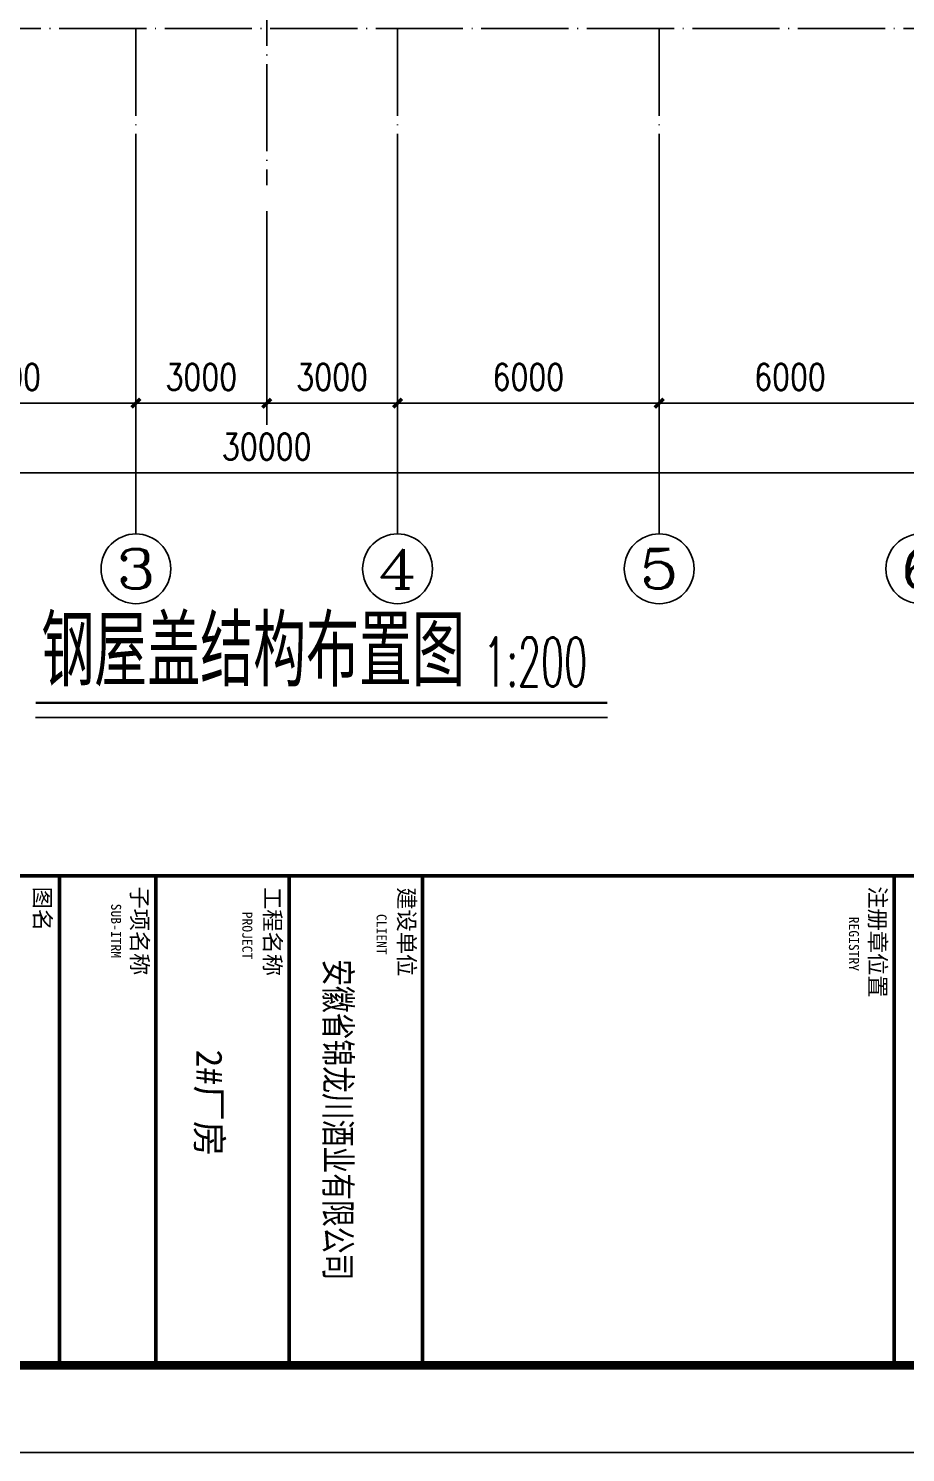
# Model space of a CAD drawing. Extents: x 31695611 to 39053694, y -59225 to 904195.
# Drawn here: x 38825368 to 38845481, y 755595 to 788259 of the extents above; entities that cross this region are included whole.
import ezdxf
from ezdxf.enums import TextEntityAlignment as Align

# ---------------------------------------------------------------- set-up
doc = ezdxf.new("R2010")
doc.units = 0
doc.header["$LTSCALE"] = 1000
doc.header["$MEASUREMENT"] = 0
doc.linetypes.add('ACAD_ISO04W100', pattern=[30.5, 24, -3, 0.5, -3])
doc.linetypes.add('DOTE', pattern=[2.42, 2, -0.2, 0.02, -0.2])
doc.layers.get('0').update_dxf_attribs({"linetype": 'CONTINUOUS'})
doc.layers.get('DEFPOINTS').update_dxf_attribs({"linetype": 'CONTINUOUS'})
for name, color, linetype in [('AXIS', 3, 'CONTINUOUS'), ('AXIS_TEXT', 7, 'CONTINUOUS'), ('DIM_TEXT', 3, 'CONTINUOUS'), ('DOTE', 1, 'ACAD_ISO04W100'), ('PUB_TAB', 7, 'CONTINUOUS'), ('PUB_TEXT', 7, 'CONTINUOUS'), ('PUB_TITLE', 4, 'CONTINUOUS'), ('标注_文字', 3, 'CONTINUOUS')]:
    doc.layers.add(name, color=color, linetype=linetype)
doc.styles.add('_HZTXT', font='txt.shx', dxfattribs={"width": 0.8, "bigfont": 'hztxt.shx'})
doc.styles.add('_SIMPLEX', font='SIMPLEX', dxfattribs={"width": 0.8})
doc.styles.add('_TCH_AXIS', font='COMPLEX', dxfattribs={"bigfont": 'GBCBIG'})
doc.styles.add('COMPLEX', font='COMPLEX')
doc.styles.add('DIM_FONT', font='SIMPLEX.shx', dxfattribs={"width": 0.8})
doc.styles.add('STYLE-黑体', font='simhei.ttf')
doc.styles.add('TQ', font='')
doc.styles.get('TQ').set_extended_font_data('SimSun')
doc.dimstyles.new('DIMN200', dxfattribs={"dimscale": 2, "dimtxt": 300, "dimasz": 100, "dimexe": 250, "dimexo": 300, "dimgap": 150, "dimtad": 1, "dimdec": 0, "dimzin": 0, "dimtxsty": 'DIM_FONT', "dimblk": 'ARCHTICK', "dimcen": 0.09, "dimclrt": 7, "dimazin": 3, "dimtfac": 1, "dimtdec": 0, "dimtix": 1, "dimtmove": 0, "dimatfit": 3, "dimtolj": 1, "dimtzin": 0})

# ---------------------------------------------------------------- blocks, each defined once
blk = doc.blocks.new('TK')
at = {"layer": 'PUB_TITLE', "const_width": 42.5}
for points in [[(31008732, -52688), (31008732, -92688)], [(31008730, -65863), (31014340, -65863)], [(31008732, -71271), (31014342, -71271)], [(31008732, -72801), (31014342, -72801)], [(31008732, -74331), (31014342, -74331)], [(31008732, -75436), (31014342, -75436)]]:
    blk.add_lwpolyline(points, dxfattribs=at)
at = {"layer": 'PUB_TEXT', "attachment_point": 1, "style": 'TQ'}
for s, insert, char_height, width in [('注册章位置', (31008851, -65960), 187, 1530), ('REGISTRY', (31009199, -66268), 114.8, 2399.55), ('建设单位', (31008862, -71361), 187, 1111.8), ('CLIENT', (31009168, -71684), 114.8, 2399.55), ('工程名称', (31008860, -72899), 187, 1111.8), ('PROJECT', (31009142, -73224), 114.8, 2399.55), ('子项名称', (31008852, -74422), 187, 1111.8), ('SUB-ITRM', (31009050, -74728), 114.8, 2399.55), ('图名', (31008855, -75537), 187, 1111.8)]:
    blk.add_mtext(s, dxfattribs=dict(at, insert=insert, char_height=char_height, width=width))
blk = doc.blocks.new('_ARCHTICK')
at = {"color": 0, "linetype": 'BYBLOCK', "const_width": 0.4}
blk.add_lwpolyline([(-0.5, -0.5), (0.5, 0.5)], dxfattribs=at)
blk = doc.blocks.new('*D1074')
at = {"layer": 'AXIS', "color": 0}
for p, q in [((38821832, 784065), (38821832, 779165)), ((38827832, 784065), (38827832, 779165)), ((38821832, 779665), (38827832, 779665))]:
    blk.add_line(p, q, dxfattribs=at)
at = {"layer": 'DEFPOINTS', "color": 0}
for p in [(38821832, 784665), (38827832, 784665), (38827832, 779665)]:
    blk.add_point(p, dxfattribs=at)
at = {"layer": 'AXIS', "color": 0, "xscale": 200, "yscale": 200, "zscale": 200, "rotation": 180}
blk.add_blockref('_ARCHTICK', (38821832, 779665), dxfattribs=at)
at = {"layer": 'AXIS', "color": 0, "xscale": 200, "yscale": 200, "zscale": 200}
blk.add_blockref('_ARCHTICK', (38827832, 779665), dxfattribs=at)
at = {"layer": 'AXIS', "color": 7, "insert": (38824832, 780265), "char_height": 600, "attachment_point": 5, "style": 'DIM_FONT'}
blk.add_mtext('\\A1;6000', dxfattribs=at)
blk = doc.blocks.new('*D1075')
at = {"layer": 'AXIS', "color": 0}
for p, q in [((38827832, 784065), (38827832, 779165)), ((38830832, 784065), (38830832, 779165)), ((38827832, 779665), (38830832, 779665))]:
    blk.add_line(p, q, dxfattribs=at)
at = {"layer": 'DEFPOINTS', "color": 0}
for p in [(38827832, 784665), (38830832, 784665), (38830832, 779665)]:
    blk.add_point(p, dxfattribs=at)
at = {"layer": 'AXIS', "color": 0, "xscale": 200, "yscale": 200, "zscale": 200, "rotation": 180}
blk.add_blockref('_ARCHTICK', (38827832, 779665), dxfattribs=at)
at = {"layer": 'AXIS', "color": 0, "xscale": 200, "yscale": 200, "zscale": 200}
blk.add_blockref('_ARCHTICK', (38830832, 779665), dxfattribs=at)
at = {"layer": 'AXIS', "color": 7, "insert": (38829332, 780265), "char_height": 600, "attachment_point": 5, "style": 'DIM_FONT'}
blk.add_mtext('\\A1;3000', dxfattribs=at)
blk = doc.blocks.new('*D1076')
at = {"layer": 'AXIS', "color": 0}
for p, q in [((38830832, 784065), (38830832, 779165)), ((38833832, 784065), (38833832, 779165)), ((38830832, 779665), (38833832, 779665))]:
    blk.add_line(p, q, dxfattribs=at)
at = {"layer": 'DEFPOINTS', "color": 0}
for p in [(38830832, 784665), (38833832, 784665), (38833832, 779665)]:
    blk.add_point(p, dxfattribs=at)
at = {"layer": 'AXIS', "color": 0, "xscale": 200, "yscale": 200, "zscale": 200, "rotation": 180}
blk.add_blockref('_ARCHTICK', (38830832, 779665), dxfattribs=at)
at = {"layer": 'AXIS', "color": 0, "xscale": 200, "yscale": 200, "zscale": 200}
blk.add_blockref('_ARCHTICK', (38833832, 779665), dxfattribs=at)
at = {"layer": 'AXIS', "color": 7, "insert": (38832332, 780265), "char_height": 600, "attachment_point": 5, "style": 'DIM_FONT'}
blk.add_mtext('\\A1;3000', dxfattribs=at)
blk = doc.blocks.new('*D1077')
at = {"layer": 'AXIS', "color": 0}
for p, q in [((38833832, 784065), (38833832, 779165)), ((38839832, 784065), (38839832, 779165)), ((38833832, 779665), (38839832, 779665))]:
    blk.add_line(p, q, dxfattribs=at)
at = {"layer": 'DEFPOINTS', "color": 0}
for p in [(38833832, 784665), (38839832, 784665), (38839832, 779665)]:
    blk.add_point(p, dxfattribs=at)
at = {"layer": 'AXIS', "color": 0, "xscale": 200, "yscale": 200, "zscale": 200, "rotation": 180}
blk.add_blockref('_ARCHTICK', (38833832, 779665), dxfattribs=at)
at = {"layer": 'AXIS', "color": 0, "xscale": 200, "yscale": 200, "zscale": 200}
blk.add_blockref('_ARCHTICK', (38839832, 779665), dxfattribs=at)
at = {"layer": 'AXIS', "color": 7, "insert": (38836832, 780265), "char_height": 600, "attachment_point": 5, "style": 'DIM_FONT'}
blk.add_mtext('\\A1;6000', dxfattribs=at)
blk = doc.blocks.new('*D1078')
at = {"layer": 'AXIS', "color": 0}
for p, q in [((38839832, 784065), (38839832, 779165)), ((38845832, 784065), (38845832, 779165)), ((38839832, 779665), (38845832, 779665))]:
    blk.add_line(p, q, dxfattribs=at)
at = {"layer": 'DEFPOINTS', "color": 0}
for p in [(38839832, 784665), (38845832, 784665), (38845832, 779665)]:
    blk.add_point(p, dxfattribs=at)
at = {"layer": 'AXIS', "color": 0, "xscale": 200, "yscale": 200, "zscale": 200, "rotation": 180}
blk.add_blockref('_ARCHTICK', (38839832, 779665), dxfattribs=at)
at = {"layer": 'AXIS', "color": 0, "xscale": 200, "yscale": 200, "zscale": 200}
blk.add_blockref('_ARCHTICK', (38845832, 779665), dxfattribs=at)
at = {"layer": 'AXIS', "color": 7, "insert": (38842832, 780265), "char_height": 600, "attachment_point": 5, "style": 'DIM_FONT'}
blk.add_mtext('\\A1;6000', dxfattribs=at)
blk = doc.blocks.new('*D1079')
at = {"layer": 'AXIS', "color": 0}
for p, q in [((38815832, 784065), (38815832, 777565)), ((38845832, 784065), (38845832, 777565)), ((38815832, 778065), (38845832, 778065))]:
    blk.add_line(p, q, dxfattribs=at)
at = {"layer": 'DEFPOINTS', "color": 0}
for p in [(38815832, 784665), (38845832, 784665), (38845832, 778065)]:
    blk.add_point(p, dxfattribs=at)
at = {"layer": 'AXIS', "color": 0, "xscale": 200, "yscale": 200, "zscale": 200, "rotation": 180}
blk.add_blockref('_ARCHTICK', (38815832, 778065), dxfattribs=at)
at = {"layer": 'AXIS', "color": 0, "xscale": 200, "yscale": 200, "zscale": 200}
blk.add_blockref('_ARCHTICK', (38845832, 778065), dxfattribs=at)
at = {"layer": 'AXIS', "color": 7, "insert": (38830832, 778665), "char_height": 600, "attachment_point": 5, "style": 'DIM_FONT'}
blk.add_mtext('\\A1;30000', dxfattribs=at)
blk = doc.blocks.new('_AXISO')
blk.add_circle((0, 0), 0.5)
at = {"layer": 'AXIS_TEXT', "style": 'COMPLEX', "width": 1.041667}
blk.add_attdef('A', text='', height=0.56, dxfattribs=at).set_placement((-0.25, -0.28), (0.25, -0.28), align=Align.FIT)

msp = doc.modelspace()

# ---------------------------------------------------------------- linework, layer by layer
at = {"layer": 'AXIS'}
for p, q in [((38827831.9, 784664.7), (38827831.9, 776664.7)), ((38833831.9, 784664.7), (38833831.9, 776664.7)), ((38839831.9, 784664.7), (38839831.9, 776664.7))]:
    msp.add_line(p, q, dxfattribs=at)
at = {"layer": 'DOTE', "linetype": 'DOTE'}
for p, q in [((38830831.9, 884242.1), (38830831.9, 784664.7)), ((38811552.3, 788258.6), (38851417.6, 788258.5)), ((38827831.9, 788258.6), (38827831.9, 784664.7)), ((38833831.9, 788258.5), (38833831.9, 784664.7)), ((38839831.9, 788258.5), (38839831.9, 784664.7))]:
    msp.add_line(p, q, dxfattribs=at)
at = {"layer": 'PUB_TITLE'}
msp.add_lwpolyline([(38789572.6, 755595.5), (38873572.6, 755595.5), (38873572.6, 904195.5), (38789572.6, 904195.5)], close=True, dxfattribs=at)
at = {"layer": 'PUB_TITLE', "const_width": 200}
msp.add_lwpolyline([(38791572.6, 757595.5), (38871572.6, 757595.5), (38871572.6, 899195.5), (38791572.6, 899195.5)], close=True, dxfattribs=at)
at = {"layer": '标注_文字'}
msp.add_line((38825530.3, 772454.7), (38838646, 772454.7), dxfattribs=at)
msp.add_line((38825530.3, 772454.7), (38838646, 772454.7), dxfattribs=at)
at = {"layer": '标注_文字', "const_width": 50}
msp.add_lwpolyline([(38825530.3, 772793), (38838646, 772793)], dxfattribs=at)
msp.add_lwpolyline([(38825530.3, 772793), (38838646, 772793)], dxfattribs=at)

# ---------------------------------------------------------------- block references
at = {"xscale": 2, "yscale": 2, "zscale": 2, "rotation": 270}
msp.add_blockref('TK', (38976949.4, 62786284.7), dxfattribs=at)
msp.add_blockref('TK', (38976949.4, 62786284.7), dxfattribs=at)
at = {"layer": 'AXIS'}
ref = msp.add_blockref('_AXISO', (38827831.9, 775864.7), dxfattribs=dict(at, xscale=1600, yscale=1600, zscale=1600))
ref.add_attrib('A', '3', dxfattribs={"layer": 'AXIS_TEXT', "height": 905.1, "style": '_TCH_AXIS', "width": 1.5}).set_placement((38827379.3, 775412.1), (38828284.4, 775412.1), align=Align.FIT)
ref = msp.add_blockref('_AXISO', (38833831.9, 775864.7), dxfattribs=dict(at, xscale=1600, yscale=1600, zscale=1600))
ref.add_attrib('A', '4', dxfattribs={"layer": 'AXIS_TEXT', "height": 905.1, "style": '_TCH_AXIS', "width": 1.3125}).set_placement((38833379.3, 775412.1), (38834284.4, 775412.1), align=Align.FIT)
ref = msp.add_blockref('_AXISO', (38839831.9, 775864.7), dxfattribs=dict(at, xscale=1600, yscale=1600, zscale=1600))
ref.add_attrib('A', '5', dxfattribs={"layer": 'AXIS_TEXT', "height": 905.1, "style": '_TCH_AXIS', "width": 1.5}).set_placement((38839379.3, 775412.1), (38840284.4, 775412.1), align=Align.FIT)
ref = msp.add_blockref('_AXISO', (38845831.9, 775864.7), dxfattribs=dict(at, xscale=1600, yscale=1600, zscale=1600))
ref.add_attrib('A', '6', dxfattribs={"layer": 'AXIS_TEXT', "height": 905.1, "style": '_TCH_AXIS', "width": 1.5}).set_placement((38845379.3, 775412.1), (38846284.4, 775412.1), align=Align.FIT)

# ---------------------------------------------------------------- texts
at = {"layer": 'DIM_TEXT'}
for s, height, style, width, p in [('钢屋盖结构布置图', 1618.98, '_HZTXT', 0.75, (38825664.1, 773166.3)), ('1:200', 1125, '_SIMPLEX', 0.55, (38835795.1, 773166.3))]:
    msp.add_text(s, height=height, dxfattribs=dict(at, style=style, width=width)).set_placement(p)
at = {"layer": 'PUB_TAB', "style": 'STYLE-黑体'}
for s, width, p in [('安徽省锦龙川酒业有限公司', 0.75, (38832170, 763228.5)), ('2#厂房', 1.000119, (38829216.8, 763610.9))]:
    msp.add_text(s, height=600, rotation=270, dxfattribs=dict(at, width=width)).set_placement(p, align=Align.CENTER)

# ---------------------------------------------------------------- dimensions: what is measured, and where the dimension line sits
at = {"layer": 'AXIS'}
for p1, p2, distance, picture, middle in [((38815831.9, 784664.7), (38845831.9, 784664.7), -6600, '*D1079', (38830831.9, 778664.7)), ((38821831.9, 784664.7), (38827831.9, 784664.7), -5000, '*D1074', (38824831.9, 780264.7)), ((38827831.9, 784664.7), (38830831.9, 784664.7), -5000, '*D1075', (38829331.9, 780264.7)), ((38830831.9, 784664.7), (38833831.9, 784664.7), -5000, '*D1076', (38832331.9, 780264.7)), ((38833831.9, 784664.7), (38839831.9, 784664.7), -5000, '*D1077', (38836831.9, 780264.7)), ((38839831.9, 784664.7), (38845831.9, 784664.7), -5000, '*D1078', (38842831.9, 780264.7))]:
    dim = msp.add_aligned_dim(p1=p1, p2=p2, distance=distance, dimstyle='DIMN200', dxfattribs=at)
    dim.commit()
    dim.dimension.update_dxf_attribs({"geometry": picture, "text_midpoint": middle})

doc.saveas('drawing.dxf')
